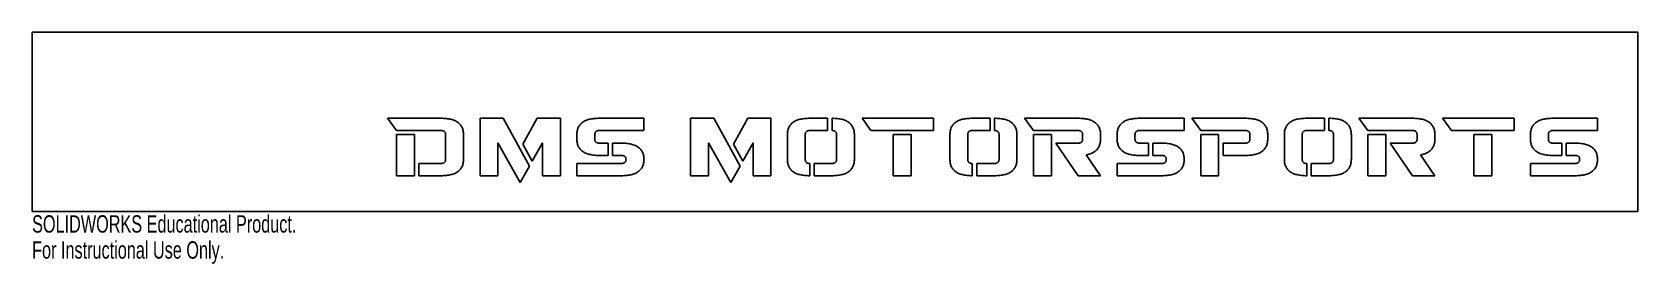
# Model space of a CAD drawing. Header units: millimetres. Extents: x -372 to 76, y -65 to 0.
import ezdxf

# ---------------------------------------------------------------- set-up
doc = ezdxf.new("R2010")
doc.units = ezdxf.units.MM
doc.styles.add('SLDTEXTSTYLE0', font='TXT', dxfattribs={"width": 0.7})

msp = doc.modelspace()

# ---------------------------------------------------------------- linework, layer by layer
at = {"color": 254, "linetype": 'Continuous', "lineweight": 25}
for p, q in [((-371.95, 0), (-371.95, -50)), ((75.73, 0), (-371.95, 0)), ((75.73, -50), (75.73, 0)), ((-270.37, -27.43), (-272.86, -24)), ((-272.86, -24), (-257.91, -24)), ((-247.06, -40), (-247.06, -24)), ((-247.06, -24), (-240.58, -24)), ((-240.58, -24), (-233.27, -37.3)), ((-235.11, -31.22), (-231.11, -24)), ((-231.11, -24), (-224.64, -24)), ((-224.64, -24), (-224.64, -40)), ((-213.85, -24), (-201.39, -24)), ((-201.39, -24), (-201.39, -27.43)), ((-188.38, -40), (-188.38, -24)), ((-188.38, -24), (-181.9, -24)), ((-181.9, -24), (-174.59, -37.3)), ((-176.43, -31.22), (-172.43, -24)), ((-172.43, -24), (-165.96, -24)), ((-165.96, -24), (-165.96, -40)), ((-155.17, -24), (-150.18, -24)), ((-150.18, -24), (-150.18, -27.43)), ((-148.94, -27.43), (-148.94, -24)), ((-140.58, -24), (-120.65, -24)), ((-138.09, -27.43), (-140.58, -24)), ((-120.65, -24), (-120.65, -27.43)), ((-109.85, -24), (-104.86, -24)), ((-104.86, -24), (-104.86, -27.43)), ((-103.62, -27.43), (-103.62, -24)), ((-92.77, -27.43), (-95.26, -24)), ((-95.26, -24), (-80.31, -24)), ((-63.23, -24), (-50.77, -24)), ((-50.77, -24), (-50.77, -27.43)), ((-46.15, -27.43), (-48.65, -24)), ((-48.65, -24), (-33.7, -24)), ((-16.61, -24), (-11.63, -24)), ((-11.63, -24), (-11.63, -27.43)), ((-10.39, -27.43), (-10.39, -24)), ((0.46, -27.43), (-2.03, -24)), ((-2.03, -24), (12.92, -24)), ((21.28, -24), (41.21, -24)), ((23.77, -27.43), (21.28, -24)), ((41.21, -24), (41.21, -27.43)), ((52.01, -24), (64.47, -24)), ((64.47, -24), (64.47, -27.43)), ((-257.91, -27.43), (-270.37, -27.43)), ((-270.37, -28.54), (-265.39, -28.54)), ((-270.37, -40), (-270.37, -28.54)), ((-265.39, -28.54), (-265.39, -40)), ((-256.67, -35.43), (-256.67, -28.57)), ((-251.68, -28.57), (-251.68, -35.43)), ((-235.85, -41.86), (-242.08, -30.83)), ((-242.08, -30.83), (-242.08, -40)), ((-232.51, -35.96), (-235.11, -31.22)), ((-229.62, -30.83), (-232.51, -35.96)), ((-229.62, -40), (-229.62, -30.83)), ((-220.08, -29.75), (-220.08, -28.6)), ((-215.09, -28.59), (-215.09, -29.75)), ((-201.39, -27.43), (-213.85, -27.43)), ((-213.85, -30.92), (-211.36, -30.92)), ((-211.36, -30.92), (-211.36, -34.34)), ((-210.11, -34.34), (-210.11, -30.92)), ((-210.11, -30.92), (-207.62, -30.92)), ((-177.17, -41.86), (-183.4, -30.83)), ((-183.4, -30.83), (-183.4, -40)), ((-173.83, -35.96), (-176.43, -31.22)), ((-170.94, -30.83), (-173.83, -35.96)), ((-170.94, -40), (-170.94, -30.83)), ((-161.4, -35.43), (-161.4, -28.57)), ((-156.41, -28.57), (-156.41, -35.43)), ((-150.18, -27.43), (-155.17, -27.43)), ((-147.69, -35.43), (-147.69, -28.57)), ((-142.71, -28.57), (-142.71, -35.43)), ((-120.65, -27.43), (-138.09, -27.43)), ((-131.86, -40), (-131.86, -28.54)), ((-131.86, -28.54), (-126.87, -28.54)), ((-126.87, -28.54), (-126.87, -40)), ((-116.08, -35.43), (-116.08, -28.57)), ((-111.09, -28.57), (-111.09, -35.43)), ((-104.86, -27.43), (-109.85, -27.43)), ((-102.37, -35.43), (-102.37, -28.57)), ((-97.39, -28.57), (-97.39, -35.43)), ((-80.31, -27.43), (-92.77, -27.43)), ((-92.77, -28.54), (-87.79, -28.54)), ((-92.77, -40), (-92.77, -28.54)), ((-87.79, -28.54), (-87.79, -40)), ((-80.31, -40), (-86.54, -30.92)), ((-86.54, -30.92), (-80.31, -30.92)), ((-79.07, -29.75), (-79.07, -28.59)), ((-74.08, -28.61), (-74.08, -29.76)), ((-69.46, -29.75), (-69.46, -28.6)), ((-64.48, -28.59), (-64.48, -29.75)), ((-50.77, -27.43), (-63.23, -27.43)), ((-63.23, -30.92), (-60.74, -30.92)), ((-60.74, -30.92), (-60.74, -34.34)), ((-59.49, -34.34), (-59.49, -30.92)), ((-59.49, -30.92), (-57, -30.92)), ((-33.7, -27.43), (-46.15, -27.43)), ((-46.15, -28.54), (-41.17, -28.54)), ((-46.15, -40), (-46.15, -28.54)), ((-41.17, -28.54), (-41.17, -40)), ((-39.92, -34.34), (-39.92, -30.92)), ((-39.92, -30.92), (-33.7, -30.92)), ((-32.45, -29.75), (-32.45, -28.59)), ((-27.47, -28.6), (-27.47, -29.75)), ((-22.84, -35.43), (-22.84, -28.57)), ((-17.86, -28.57), (-17.86, -35.43)), ((-11.63, -27.43), (-16.61, -27.43)), ((-9.14, -35.43), (-9.14, -28.57)), ((-4.16, -28.57), (-4.16, -35.43)), ((12.92, -27.43), (0.46, -27.43)), ((0.46, -28.54), (5.45, -28.54)), ((0.46, -40), (0.46, -28.54)), ((5.45, -28.54), (5.45, -40)), ((12.92, -40), (6.69, -30.92)), ((6.69, -30.92), (12.92, -30.92)), ((14.17, -29.75), (14.17, -28.59)), ((19.15, -28.61), (19.15, -29.76)), ((41.21, -27.43), (23.77, -27.43)), ((30, -40), (30, -28.54)), ((30, -28.54), (34.99, -28.54)), ((34.99, -28.54), (34.99, -40)), ((45.78, -29.75), (45.78, -28.6)), ((50.77, -28.59), (50.77, -29.75)), ((64.47, -27.43), (52.01, -27.43)), ((52.01, -30.92), (54.5, -30.92)), ((54.5, -30.92), (54.5, -34.34)), ((55.75, -34.34), (55.75, -30.92)), ((55.75, -30.92), (58.24, -30.92)), ((-211.36, -34.34), (-213.85, -34.34)), ((-207.62, -34.34), (-210.11, -34.34)), ((-78.09, -34.19), (-74.08, -40)), ((-60.74, -34.34), (-63.23, -34.34)), ((-57, -34.34), (-59.49, -34.34)), ((-33.7, -34.34), (-39.92, -34.34)), ((15.14, -34.19), (19.15, -40)), ((54.5, -34.34), (52.01, -34.34)), ((58.24, -34.34), (55.75, -34.34)), ((-265.39, -40), (-270.37, -40)), ((-264.14, -40), (-264.14, -36.57)), ((-264.14, -36.57), (-257.91, -36.57)), ((-257.91, -40), (-264.14, -40)), ((-242.08, -40), (-247.06, -40)), ((-233.27, -37.3), (-235.85, -41.86)), ((-224.64, -40), (-229.62, -40)), ((-220.08, -40), (-220.08, -36.57)), ((-220.08, -36.57), (-207.62, -36.57)), ((-207.62, -40), (-220.08, -40)), ((-183.4, -40), (-188.38, -40)), ((-174.59, -37.3), (-177.17, -41.86)), ((-165.96, -40), (-170.94, -40)), ((-155.17, -36.57), (-155.17, -40)), ((-153.92, -40), (-153.92, -36.57)), ((-153.92, -36.57), (-148.94, -36.57)), ((-148.94, -40), (-153.92, -40)), ((-126.87, -40), (-131.86, -40)), ((-109.85, -36.57), (-109.85, -40)), ((-108.6, -40), (-108.6, -36.57)), ((-108.6, -36.57), (-103.62, -36.57)), ((-103.62, -40), (-108.6, -40)), ((-87.79, -40), (-92.77, -40)), ((-74.08, -40), (-80.31, -40)), ((-69.46, -40), (-69.46, -36.57)), ((-69.46, -36.57), (-57, -36.57)), ((-57, -40), (-69.46, -40)), ((-41.17, -40), (-46.15, -40)), ((-16.61, -36.57), (-16.61, -40)), ((-15.37, -40), (-15.37, -36.57)), ((-15.37, -36.57), (-10.39, -36.57)), ((-10.39, -40), (-15.37, -40)), ((5.45, -40), (0.46, -40)), ((19.15, -40), (12.92, -40)), ((34.99, -40), (30, -40)), ((45.78, -40), (45.78, -36.57)), ((45.78, -36.57), (58.24, -36.57)), ((58.24, -40), (45.78, -40)), ((-371.95, -50), (75.73, -50))]:
    msp.add_line(p, q, dxfattribs=at)
for points, knots in [([(-257.91, -24), (-257.66, -24), (-257.17, -24.01), (-256.47, -24.06), (-255.81, -24.15), (-255.2, -24.28), (-254.64, -24.44), (-254.12, -24.63), (-253.66, -24.86), (-253.24, -25.13), (-252.87, -25.44), (-252.55, -25.78), (-252.28, -26.16), (-252.06, -26.57), (-251.89, -27.02), (-251.77, -27.51), (-251.69, -28.03), (-251.69, -28.39), (-251.68, -28.57)], [0, 0, 0, 0, 0.085601, 0.166042, 0.241589, 0.312111, 0.377951, 0.440385, 0.499252, 0.55503, 0.608981, 0.661931, 0.714215, 0.766927, 0.821096, 0.877686, 0.937006, 1, 1, 1, 1]), ([(-220.08, -28.6), (-220.07, -28.41), (-220.07, -28.05), (-219.99, -27.53), (-219.87, -27.04), (-219.7, -26.59), (-219.48, -26.17), (-219.21, -25.79), (-218.89, -25.45), (-218.52, -25.14), (-218.1, -24.87), (-217.64, -24.63), (-217.12, -24.44), (-216.56, -24.28), (-215.95, -24.15), (-215.29, -24.06), (-214.59, -24.01), (-214.1, -24), (-213.85, -24)], [0, 0, 0, 0, 0.06323, 0.12279, 0.17962, 0.233662, 0.286926, 0.339089, 0.391915, 0.445986, 0.501634, 0.560537, 0.622825, 0.688617, 0.758974, 0.834346, 0.914599, 1, 1, 1, 1]), ([(-161.4, -28.57), (-161.39, -28.39), (-161.38, -28.03), (-161.31, -27.51), (-161.19, -27.02), (-161.02, -26.57), (-160.8, -26.16), (-160.53, -25.78), (-160.21, -25.44), (-159.84, -25.13), (-159.42, -24.86), (-158.96, -24.63), (-158.44, -24.44), (-157.88, -24.28), (-157.27, -24.15), (-156.61, -24.06), (-155.9, -24.01), (-155.42, -24), (-155.17, -24)], [0, 0, 0, 0, 0.062994, 0.122314, 0.178904, 0.233073, 0.285785, 0.338069, 0.391019, 0.44497, 0.500748, 0.559615, 0.622049, 0.687889, 0.758411, 0.833958, 0.914399, 1, 1, 1, 1]), ([(-148.94, -24), (-148.69, -24), (-148.2, -24.01), (-147.49, -24.06), (-146.83, -24.15), (-146.22, -24.28), (-145.66, -24.44), (-145.15, -24.63), (-144.68, -24.86), (-144.27, -25.13), (-143.9, -25.44), (-143.58, -25.78), (-143.31, -26.16), (-143.09, -26.57), (-142.92, -27.02), (-142.8, -27.51), (-142.72, -28.03), (-142.71, -28.39), (-142.71, -28.57)], [0, 0, 0, 0, 0.085601, 0.166042, 0.241589, 0.312111, 0.377951, 0.440385, 0.499252, 0.55503, 0.608981, 0.661931, 0.714215, 0.766927, 0.821096, 0.877686, 0.937006, 1, 1, 1, 1]), ([(-116.08, -28.57), (-116.07, -28.39), (-116.06, -28.03), (-115.99, -27.51), (-115.87, -27.02), (-115.7, -26.57), (-115.48, -26.16), (-115.21, -25.78), (-114.89, -25.44), (-114.52, -25.13), (-114.1, -24.86), (-113.64, -24.63), (-113.12, -24.44), (-112.56, -24.28), (-111.95, -24.15), (-111.29, -24.06), (-110.59, -24.01), (-110.1, -24), (-109.85, -24)], [0, 0, 0, 0, 0.062994, 0.122314, 0.178904, 0.233073, 0.285785, 0.338069, 0.391019, 0.44497, 0.500748, 0.559615, 0.622049, 0.687889, 0.758411, 0.833958, 0.914399, 1, 1, 1, 1]), ([(-103.62, -24), (-103.37, -24), (-102.88, -24.01), (-102.17, -24.06), (-101.52, -24.15), (-100.91, -24.28), (-100.34, -24.44), (-99.83, -24.63), (-99.36, -24.86), (-98.95, -25.13), (-98.58, -25.44), (-98.26, -25.78), (-97.99, -26.16), (-97.77, -26.57), (-97.6, -27.02), (-97.48, -27.51), (-97.4, -28.03), (-97.39, -28.39), (-97.39, -28.57)], [0, 0, 0, 0, 0.085601, 0.166042, 0.241589, 0.312111, 0.377951, 0.440385, 0.499252, 0.55503, 0.608981, 0.661931, 0.714215, 0.766927, 0.821096, 0.877686, 0.937006, 1, 1, 1, 1]), ([(-80.31, -24), (-80.06, -24), (-79.57, -24.01), (-78.87, -24.06), (-78.21, -24.15), (-77.6, -24.28), (-77.04, -24.44), (-76.52, -24.64), (-76.05, -24.87), (-75.64, -25.14), (-75.27, -25.45), (-74.95, -25.79), (-74.68, -26.18), (-74.46, -26.59), (-74.29, -27.05), (-74.17, -27.54), (-74.09, -28.06), (-74.09, -28.43), (-74.08, -28.61)], [0, 0, 0, 0, 0.0852965, 0.1654519, 0.2407312, 0.3110022, 0.3767138, 0.4390637, 0.4977218, 0.5535102, 0.6075153, 0.6602767, 0.7126878, 0.7658867, 0.8202211, 0.8769813, 0.9368473, 1, 1, 1, 1]), ([(-69.46, -28.6), (-69.46, -28.41), (-69.45, -28.05), (-69.37, -27.53), (-69.25, -27.04), (-69.08, -26.59), (-68.86, -26.17), (-68.59, -25.79), (-68.27, -25.45), (-67.91, -25.14), (-67.49, -24.87), (-67.02, -24.63), (-66.51, -24.44), (-65.95, -24.28), (-65.34, -24.15), (-64.68, -24.06), (-63.97, -24.01), (-63.48, -24), (-63.23, -24)], [0, 0, 0, 0, 0.06323, 0.12279, 0.17962, 0.233662, 0.286926, 0.339089, 0.391915, 0.445986, 0.501634, 0.560537, 0.622825, 0.688617, 0.758974, 0.834346, 0.914599, 1, 1, 1, 1]), ([(-33.7, -24), (-33.44, -24), (-32.96, -24.01), (-32.25, -24.06), (-31.59, -24.15), (-30.98, -24.28), (-30.42, -24.44), (-29.9, -24.63), (-29.44, -24.87), (-29.02, -25.14), (-28.66, -25.45), (-28.33, -25.79), (-28.06, -26.17), (-27.85, -26.59), (-27.67, -27.04), (-27.55, -27.53), (-27.48, -28.05), (-27.47, -28.41), (-27.47, -28.6)], [0, 0, 0, 0, 0.085401, 0.165654, 0.241026, 0.311383, 0.377175, 0.439463, 0.498366, 0.554014, 0.608085, 0.660911, 0.713074, 0.766338, 0.82038, 0.87721, 0.93677, 1, 1, 1, 1]), ([(-22.84, -28.57), (-22.84, -28.39), (-22.83, -28.03), (-22.76, -27.51), (-22.64, -27.02), (-22.47, -26.57), (-22.24, -26.16), (-21.98, -25.78), (-21.66, -25.44), (-21.29, -25.13), (-20.87, -24.86), (-20.41, -24.63), (-19.89, -24.44), (-19.33, -24.28), (-18.72, -24.15), (-18.06, -24.06), (-17.35, -24.01), (-16.87, -24), (-16.61, -24)], [0, 0, 0, 0, 0.062994, 0.122314, 0.178904, 0.233073, 0.285785, 0.338069, 0.391019, 0.44497, 0.500748, 0.559615, 0.622049, 0.687889, 0.758411, 0.833958, 0.914399, 1, 1, 1, 1]), ([(-10.39, -24), (-10.14, -24), (-9.65, -24.01), (-8.94, -24.06), (-8.28, -24.15), (-7.67, -24.28), (-7.11, -24.44), (-6.6, -24.63), (-6.13, -24.86), (-5.71, -25.13), (-5.35, -25.44), (-5.03, -25.78), (-4.76, -26.16), (-4.54, -26.57), (-4.37, -27.02), (-4.25, -27.51), (-4.17, -28.03), (-4.16, -28.39), (-4.16, -28.57)], [0, 0, 0, 0, 0.085601, 0.166042, 0.241589, 0.312111, 0.377951, 0.440385, 0.499252, 0.55503, 0.608981, 0.661931, 0.714215, 0.766927, 0.821096, 0.877686, 0.937006, 1, 1, 1, 1]), ([(12.92, -24), (13.17, -24), (13.66, -24.01), (14.37, -24.06), (15.02, -24.15), (15.64, -24.28), (16.2, -24.44), (16.71, -24.64), (17.18, -24.87), (17.59, -25.14), (17.96, -25.45), (18.28, -25.79), (18.55, -26.18), (18.77, -26.59), (18.94, -27.05), (19.06, -27.54), (19.14, -28.06), (19.15, -28.43), (19.15, -28.61)], [0, 0, 0, 0, 0.085297, 0.165452, 0.240731, 0.311002, 0.376714, 0.439064, 0.497722, 0.55351, 0.607515, 0.660277, 0.712688, 0.765887, 0.820221, 0.876981, 0.936847, 1, 1, 1, 1]), ([(45.78, -28.6), (45.79, -28.41), (45.79, -28.05), (45.87, -27.53), (45.99, -27.04), (46.16, -26.59), (46.38, -26.17), (46.65, -25.79), (46.97, -25.45), (47.34, -25.14), (47.76, -24.87), (48.22, -24.63), (48.74, -24.44), (49.3, -24.28), (49.91, -24.15), (50.57, -24.06), (51.27, -24.01), (51.76, -24), (52.01, -24)], [0, 0, 0, 0, 0.06323, 0.12279, 0.17962, 0.233662, 0.286926, 0.339089, 0.391915, 0.445986, 0.501634, 0.560537, 0.622825, 0.688617, 0.758974, 0.834346, 0.914599, 1, 1, 1, 1]), ([(-256.67, -28.57), (-256.67, -28.48), (-256.68, -28.31), (-256.73, -28.07), (-256.83, -27.87), (-256.97, -27.7), (-257.16, -27.58), (-257.37, -27.49), (-257.63, -27.43), (-257.82, -27.43), (-257.91, -27.43)], [0, 0, 0, 0, 0.138229, 0.262215, 0.375352, 0.484366, 0.594711, 0.715903, 0.849701, 1, 1, 1, 1]), ([(-213.85, -34.34), (-214.1, -34.34), (-214.59, -34.34), (-215.29, -34.28), (-215.95, -34.19), (-216.56, -34.07), (-217.12, -33.9), (-217.64, -33.71), (-218.1, -33.47), (-218.52, -33.21), (-218.89, -32.9), (-219.21, -32.56), (-219.48, -32.17), (-219.7, -31.76), (-219.87, -31.31), (-219.99, -30.82), (-220.07, -30.29), (-220.07, -29.93), (-220.08, -29.75)], [0, 0, 0, 0, 0.085401, 0.165654, 0.241026, 0.311383, 0.377175, 0.439463, 0.498366, 0.554014, 0.608085, 0.660911, 0.713074, 0.766338, 0.82038, 0.87721, 0.93677, 1, 1, 1, 1]), ([(-213.85, -27.43), (-213.94, -27.43), (-214.13, -27.43), (-214.38, -27.49), (-214.6, -27.58), (-214.79, -27.71), (-214.93, -27.88), (-215.03, -28.08), (-215.08, -28.33), (-215.09, -28.5), (-215.09, -28.59)], [0, 0, 0, 0, 0.14889, 0.281806, 0.401862, 0.512166, 0.621491, 0.735117, 0.859619, 1, 1, 1, 1]), ([(-215.09, -29.75), (-215.09, -29.84), (-215.08, -30.02), (-215.03, -30.26), (-214.93, -30.46), (-214.79, -30.64), (-214.6, -30.76), (-214.38, -30.85), (-214.13, -30.91), (-213.94, -30.92), (-213.85, -30.92)], [0, 0, 0, 0, 0.140381, 0.264883, 0.378509, 0.487834, 0.598138, 0.718194, 0.85111, 1, 1, 1, 1]), ([(-207.62, -30.92), (-207.37, -30.92), (-206.88, -30.93), (-206.17, -30.98), (-205.52, -31.07), (-204.91, -31.19), (-204.34, -31.35), (-203.83, -31.55), (-203.36, -31.77), (-202.95, -32.04), (-202.58, -32.35), (-202.26, -32.68), (-201.99, -33.06), (-201.77, -33.47), (-201.6, -33.92), (-201.48, -34.4), (-201.4, -34.92), (-201.39, -35.28), (-201.39, -35.46)], [0, 0, 0, 0, 0.08582, 0.166467, 0.242156, 0.312859, 0.378867, 0.441461, 0.500307, 0.556228, 0.610071, 0.662876, 0.714981, 0.767827, 0.821776, 0.878138, 0.937229, 1, 1, 1, 1]), ([(-155.17, -27.43), (-155.26, -27.43), (-155.45, -27.43), (-155.7, -27.49), (-155.92, -27.58), (-156.11, -27.7), (-156.24, -27.87), (-156.35, -28.07), (-156.4, -28.31), (-156.41, -28.48), (-156.41, -28.57)], [0, 0, 0, 0, 0.1502989, 0.284097, 0.4052888, 0.5156342, 0.6246475, 0.7377853, 0.8617706, 1, 1, 1, 1]), ([(-147.69, -28.57), (-147.7, -28.48), (-147.7, -28.31), (-147.76, -28.07), (-147.86, -27.87), (-148, -27.7), (-148.18, -27.58), (-148.4, -27.49), (-148.66, -27.43), (-148.84, -27.43), (-148.94, -27.43)], [0, 0, 0, 0, 0.1382294, 0.2622147, 0.3753525, 0.4843658, 0.5947112, 0.715903, 0.8497011, 1, 1, 1, 1]), ([(-109.85, -27.43), (-109.94, -27.43), (-110.13, -27.43), (-110.39, -27.49), (-110.6, -27.58), (-110.79, -27.7), (-110.93, -27.87), (-111.03, -28.07), (-111.08, -28.31), (-111.09, -28.48), (-111.09, -28.57)], [0, 0, 0, 0, 0.150299, 0.284097, 0.405289, 0.515634, 0.624648, 0.737785, 0.861771, 1, 1, 1, 1]), ([(-102.37, -28.57), (-102.38, -28.48), (-102.38, -28.31), (-102.44, -28.07), (-102.54, -27.87), (-102.68, -27.7), (-102.86, -27.58), (-103.08, -27.49), (-103.34, -27.43), (-103.52, -27.43), (-103.62, -27.43)], [0, 0, 0, 0, 0.138229, 0.262215, 0.375352, 0.484366, 0.594711, 0.715903, 0.849701, 1, 1, 1, 1]), ([(-79.07, -28.59), (-79.07, -28.5), (-79.08, -28.33), (-79.13, -28.08), (-79.23, -27.88), (-79.37, -27.71), (-79.55, -27.58), (-79.77, -27.49), (-80.03, -27.43), (-80.22, -27.43), (-80.31, -27.43)], [0, 0, 0, 0, 0.140381, 0.264883, 0.378509, 0.487834, 0.598138, 0.718194, 0.85111, 1, 1, 1, 1]), ([(-80.31, -30.92), (-80.22, -30.92), (-80.03, -30.91), (-79.77, -30.85), (-79.55, -30.76), (-79.37, -30.64), (-79.23, -30.46), (-79.13, -30.26), (-79.08, -30.02), (-79.07, -29.84), (-79.07, -29.75)], [0, 0, 0, 0, 0.14889, 0.281806, 0.401862, 0.512166, 0.621491, 0.735117, 0.859619, 1, 1, 1, 1]), ([(-74.08, -29.76), (-74.09, -29.91), (-74.09, -30.21), (-74.14, -30.64), (-74.22, -31.04), (-74.32, -31.43), (-74.47, -31.79), (-74.64, -32.12), (-74.84, -32.44), (-75.08, -32.73), (-75.35, -32.99), (-75.65, -33.24), (-75.98, -33.46), (-76.34, -33.65), (-76.73, -33.82), (-77.16, -33.97), (-77.61, -34.1), (-77.93, -34.16), (-78.09, -34.19)], [0, 0, 0, 0, 0.0685923, 0.1334413, 0.1959419, 0.2560175, 0.3143405, 0.3713063, 0.4274905, 0.4842124, 0.5410011, 0.5991624, 0.6588907, 0.7209059, 0.7857246, 0.8535111, 0.9247586, 1, 1, 1, 1]), ([(-63.23, -34.34), (-63.48, -34.34), (-63.97, -34.34), (-64.68, -34.28), (-65.34, -34.19), (-65.95, -34.07), (-66.51, -33.9), (-67.02, -33.71), (-67.49, -33.47), (-67.91, -33.21), (-68.27, -32.9), (-68.59, -32.56), (-68.86, -32.17), (-69.08, -31.76), (-69.25, -31.31), (-69.37, -30.82), (-69.45, -30.29), (-69.46, -29.93), (-69.46, -29.75)], [0, 0, 0, 0, 0.085401, 0.165654, 0.241026, 0.311383, 0.377175, 0.439463, 0.498366, 0.554014, 0.608085, 0.660911, 0.713074, 0.766338, 0.82038, 0.87721, 0.93677, 1, 1, 1, 1]), ([(-63.23, -27.43), (-63.33, -27.43), (-63.51, -27.43), (-63.77, -27.49), (-63.99, -27.58), (-64.17, -27.71), (-64.31, -27.88), (-64.41, -28.08), (-64.47, -28.33), (-64.47, -28.5), (-64.48, -28.59)], [0, 0, 0, 0, 0.14889, 0.281806, 0.401862, 0.512166, 0.621491, 0.735117, 0.859619, 1, 1, 1, 1]), ([(-64.48, -29.75), (-64.47, -29.84), (-64.47, -30.02), (-64.41, -30.26), (-64.31, -30.46), (-64.17, -30.64), (-63.99, -30.76), (-63.77, -30.85), (-63.51, -30.91), (-63.33, -30.92), (-63.23, -30.92)], [0, 0, 0, 0, 0.140381, 0.264883, 0.378509, 0.487834, 0.598138, 0.718194, 0.85111, 1, 1, 1, 1]), ([(-57, -30.92), (-56.75, -30.92), (-56.27, -30.93), (-55.56, -30.98), (-54.9, -31.07), (-54.29, -31.19), (-53.73, -31.35), (-53.21, -31.55), (-52.75, -31.77), (-52.33, -32.04), (-51.96, -32.35), (-51.64, -32.68), (-51.37, -33.06), (-51.15, -33.47), (-50.98, -33.92), (-50.86, -34.4), (-50.79, -34.92), (-50.78, -35.28), (-50.77, -35.46)], [0, 0, 0, 0, 0.08582, 0.166467, 0.242156, 0.312859, 0.378867, 0.441461, 0.500307, 0.556228, 0.610071, 0.662876, 0.714981, 0.767827, 0.821776, 0.878138, 0.937229, 1, 1, 1, 1]), ([(-32.45, -28.59), (-32.45, -28.5), (-32.46, -28.33), (-32.52, -28.08), (-32.62, -27.88), (-32.75, -27.71), (-32.94, -27.58), (-33.16, -27.49), (-33.41, -27.43), (-33.6, -27.43), (-33.7, -27.43)], [0, 0, 0, 0, 0.140381, 0.264883, 0.378509, 0.487834, 0.598138, 0.718194, 0.85111, 1, 1, 1, 1]), ([(-27.47, -29.75), (-27.47, -29.93), (-27.48, -30.29), (-27.55, -30.82), (-27.67, -31.31), (-27.85, -31.76), (-28.06, -32.17), (-28.33, -32.56), (-28.66, -32.9), (-29.02, -33.21), (-29.44, -33.47), (-29.9, -33.71), (-30.42, -33.9), (-30.98, -34.07), (-31.59, -34.19), (-32.25, -34.28), (-32.96, -34.34), (-33.44, -34.34), (-33.7, -34.34)], [0, 0, 0, 0, 0.06323, 0.12279, 0.17962, 0.233662, 0.286926, 0.339089, 0.391915, 0.445986, 0.501634, 0.560537, 0.622825, 0.688617, 0.758974, 0.834346, 0.914599, 1, 1, 1, 1]), ([(-33.7, -30.92), (-33.6, -30.92), (-33.41, -30.91), (-33.16, -30.85), (-32.94, -30.76), (-32.75, -30.64), (-32.62, -30.46), (-32.52, -30.26), (-32.46, -30.02), (-32.45, -29.84), (-32.45, -29.75)], [0, 0, 0, 0, 0.14889, 0.281806, 0.401862, 0.512166, 0.621491, 0.735117, 0.859619, 1, 1, 1, 1]), ([(-16.61, -27.43), (-16.71, -27.43), (-16.89, -27.43), (-17.15, -27.49), (-17.37, -27.58), (-17.56, -27.7), (-17.69, -27.87), (-17.79, -28.07), (-17.85, -28.31), (-17.86, -28.48), (-17.86, -28.57)], [0, 0, 0, 0, 0.150299, 0.284097, 0.405289, 0.515634, 0.624648, 0.737785, 0.861771, 1, 1, 1, 1]), ([(-9.14, -28.57), (-9.15, -28.48), (-9.15, -28.31), (-9.21, -28.07), (-9.31, -27.87), (-9.45, -27.7), (-9.63, -27.58), (-9.85, -27.49), (-10.11, -27.43), (-10.29, -27.43), (-10.39, -27.43)], [0, 0, 0, 0, 0.138229, 0.262215, 0.375352, 0.484366, 0.594711, 0.715903, 0.849701, 1, 1, 1, 1]), ([(14.17, -28.59), (14.16, -28.5), (14.16, -28.33), (14.1, -28.08), (14, -27.88), (13.86, -27.71), (13.68, -27.58), (13.46, -27.49), (13.2, -27.43), (13.02, -27.43), (12.92, -27.43)], [0, 0, 0, 0, 0.140381, 0.264883, 0.378509, 0.487834, 0.598138, 0.718194, 0.85111, 1, 1, 1, 1]), ([(12.92, -30.92), (13.02, -30.92), (13.2, -30.91), (13.46, -30.85), (13.68, -30.76), (13.86, -30.64), (14, -30.46), (14.1, -30.26), (14.16, -30.02), (14.16, -29.84), (14.17, -29.75)], [0, 0, 0, 0, 0.14889, 0.281806, 0.401862, 0.512166, 0.621491, 0.735117, 0.859619, 1, 1, 1, 1]), ([(19.15, -29.76), (19.15, -29.91), (19.14, -30.21), (19.09, -30.64), (19.01, -31.04), (18.91, -31.43), (18.76, -31.79), (18.59, -32.12), (18.39, -32.44), (18.15, -32.73), (17.88, -32.99), (17.58, -33.24), (17.25, -33.46), (16.89, -33.65), (16.5, -33.82), (16.07, -33.97), (15.62, -34.1), (15.3, -34.16), (15.14, -34.19)], [0, 0, 0, 0, 0.068592, 0.133441, 0.195942, 0.256017, 0.314341, 0.371306, 0.427491, 0.484212, 0.541001, 0.599162, 0.658891, 0.720906, 0.785725, 0.853511, 0.924759, 1, 1, 1, 1]), ([(52.01, -34.34), (51.76, -34.34), (51.27, -34.34), (50.57, -34.28), (49.91, -34.19), (49.3, -34.07), (48.74, -33.9), (48.22, -33.71), (47.76, -33.47), (47.34, -33.21), (46.97, -32.9), (46.65, -32.56), (46.38, -32.17), (46.16, -31.76), (45.99, -31.31), (45.87, -30.82), (45.79, -30.29), (45.79, -29.93), (45.78, -29.75)], [0, 0, 0, 0, 0.085401, 0.165654, 0.241026, 0.311383, 0.377175, 0.439463, 0.498366, 0.554014, 0.608085, 0.660911, 0.713074, 0.766338, 0.82038, 0.87721, 0.93677, 1, 1, 1, 1]), ([(52.01, -27.43), (51.92, -27.43), (51.73, -27.43), (51.47, -27.49), (51.25, -27.58), (51.07, -27.71), (50.93, -27.88), (50.83, -28.08), (50.78, -28.33), (50.77, -28.5), (50.77, -28.59)], [0, 0, 0, 0, 0.14889, 0.281806, 0.401862, 0.512166, 0.621491, 0.735117, 0.859619, 1, 1, 1, 1]), ([(50.77, -29.75), (50.77, -29.84), (50.78, -30.02), (50.83, -30.26), (50.93, -30.46), (51.07, -30.64), (51.25, -30.76), (51.47, -30.85), (51.73, -30.91), (51.92, -30.92), (52.01, -30.92)], [0, 0, 0, 0, 0.140381, 0.264883, 0.378509, 0.487834, 0.598138, 0.718194, 0.85111, 1, 1, 1, 1]), ([(58.24, -30.92), (58.49, -30.92), (58.98, -30.93), (59.68, -30.98), (60.34, -31.07), (60.95, -31.19), (61.52, -31.35), (62.03, -31.55), (62.5, -31.77), (62.91, -32.04), (63.28, -32.35), (63.6, -32.68), (63.87, -33.06), (64.09, -33.47), (64.26, -33.92), (64.38, -34.4), (64.46, -34.92), (64.46, -35.28), (64.47, -35.46)], [0, 0, 0, 0, 0.08582, 0.166467, 0.242156, 0.312859, 0.378867, 0.441461, 0.500307, 0.556228, 0.610071, 0.662876, 0.714981, 0.767827, 0.821776, 0.878138, 0.937229, 1, 1, 1, 1]), ([(-251.68, -35.43), (-251.69, -35.61), (-251.69, -35.97), (-251.77, -36.49), (-251.89, -36.98), (-252.06, -37.43), (-252.28, -37.84), (-252.55, -38.22), (-252.87, -38.56), (-253.24, -38.87), (-253.66, -39.14), (-254.12, -39.37), (-254.64, -39.56), (-255.2, -39.72), (-255.81, -39.85), (-256.47, -39.94), (-257.17, -39.99), (-257.66, -40), (-257.91, -40)], [0, 0, 0, 0, 0.062994, 0.122314, 0.178904, 0.233073, 0.285785, 0.338069, 0.391019, 0.44497, 0.500748, 0.559615, 0.622049, 0.687889, 0.758411, 0.833958, 0.914399, 1, 1, 1, 1]), ([(-257.91, -36.57), (-257.82, -36.57), (-257.63, -36.57), (-257.37, -36.51), (-257.15, -36.42), (-256.97, -36.3), (-256.83, -36.13), (-256.73, -35.93), (-256.68, -35.69), (-256.67, -35.52), (-256.67, -35.43)], [0, 0, 0, 0, 0.150114, 0.283748, 0.40479, 0.516001, 0.623548, 0.738108, 0.861941, 1, 1, 1, 1]), ([(-206.37, -35.46), (-206.38, -35.37), (-206.38, -35.21), (-206.44, -34.98), (-206.54, -34.78), (-206.68, -34.61), (-206.86, -34.49), (-207.08, -34.41), (-207.34, -34.35), (-207.52, -34.35), (-207.62, -34.34)], [0, 0, 0, 0, 0.136259, 0.258209, 0.371038, 0.479922, 0.591502, 0.712723, 0.848019, 1, 1, 1, 1]), ([(-201.39, -35.46), (-201.39, -35.64), (-201.4, -36), (-201.48, -36.52), (-201.6, -37), (-201.77, -37.45), (-201.99, -37.86), (-202.26, -38.23), (-202.58, -38.57), (-202.95, -38.88), (-203.36, -39.14), (-203.83, -39.37), (-204.34, -39.57), (-204.91, -39.73), (-205.52, -39.85), (-206.17, -39.94), (-206.88, -39.99), (-207.37, -40), (-207.62, -40)], [0, 0, 0, 0, 0.062771, 0.121862, 0.178224, 0.232173, 0.285019, 0.337124, 0.389929, 0.443772, 0.499693, 0.558539, 0.621133, 0.687141, 0.757844, 0.833533, 0.91418, 1, 1, 1, 1]), ([(-207.62, -36.57), (-207.52, -36.57), (-207.34, -36.57), (-207.08, -36.51), (-206.86, -36.43), (-206.68, -36.3), (-206.54, -36.14), (-206.44, -35.94), (-206.38, -35.71), (-206.38, -35.55), (-206.37, -35.46)], [0, 0, 0, 0, 0.152031, 0.28737, 0.40863, 0.521261, 0.628842, 0.741708, 0.863697, 1, 1, 1, 1]), ([(-155.17, -40), (-155.42, -40), (-155.9, -39.99), (-156.61, -39.94), (-157.27, -39.85), (-157.88, -39.72), (-158.44, -39.56), (-158.96, -39.37), (-159.42, -39.14), (-159.84, -38.87), (-160.21, -38.56), (-160.53, -38.22), (-160.8, -37.84), (-161.02, -37.43), (-161.19, -36.98), (-161.31, -36.49), (-161.38, -35.97), (-161.39, -35.61), (-161.4, -35.43)], [0, 0, 0, 0, 0.085601, 0.166042, 0.241589, 0.312111, 0.377951, 0.440385, 0.499252, 0.55503, 0.608981, 0.661931, 0.714215, 0.766927, 0.821096, 0.877686, 0.937006, 1, 1, 1, 1]), ([(-156.41, -35.43), (-156.41, -35.52), (-156.4, -35.69), (-156.34, -35.93), (-156.25, -36.13), (-156.11, -36.3), (-155.92, -36.42), (-155.7, -36.51), (-155.45, -36.57), (-155.26, -36.57), (-155.17, -36.57)], [0, 0, 0, 0, 0.138059, 0.261892, 0.376452, 0.483999, 0.59521, 0.716252, 0.849886, 1, 1, 1, 1]), ([(-148.94, -36.57), (-148.84, -36.57), (-148.66, -36.57), (-148.4, -36.51), (-148.18, -36.42), (-148, -36.3), (-147.86, -36.13), (-147.76, -35.93), (-147.7, -35.69), (-147.7, -35.52), (-147.69, -35.43)], [0, 0, 0, 0, 0.150114, 0.283748, 0.40479, 0.516001, 0.623548, 0.738108, 0.861941, 1, 1, 1, 1]), ([(-142.71, -35.43), (-142.71, -35.61), (-142.72, -35.97), (-142.8, -36.49), (-142.92, -36.98), (-143.09, -37.43), (-143.31, -37.84), (-143.58, -38.22), (-143.9, -38.56), (-144.27, -38.87), (-144.68, -39.14), (-145.15, -39.37), (-145.66, -39.56), (-146.22, -39.72), (-146.83, -39.85), (-147.49, -39.94), (-148.2, -39.99), (-148.69, -40), (-148.94, -40)], [0, 0, 0, 0, 0.062994, 0.122314, 0.178904, 0.233073, 0.285785, 0.338069, 0.391019, 0.44497, 0.500748, 0.559615, 0.622049, 0.687889, 0.758411, 0.833958, 0.914399, 1, 1, 1, 1]), ([(-109.85, -40), (-110.1, -40), (-110.59, -39.99), (-111.29, -39.94), (-111.95, -39.85), (-112.56, -39.72), (-113.12, -39.56), (-113.64, -39.37), (-114.1, -39.14), (-114.52, -38.87), (-114.89, -38.56), (-115.21, -38.22), (-115.48, -37.84), (-115.7, -37.43), (-115.87, -36.98), (-115.99, -36.49), (-116.06, -35.97), (-116.07, -35.61), (-116.08, -35.43)], [0, 0, 0, 0, 0.085601, 0.166042, 0.241589, 0.312111, 0.377951, 0.440385, 0.499252, 0.55503, 0.608981, 0.661931, 0.714215, 0.766927, 0.821096, 0.877686, 0.937006, 1, 1, 1, 1]), ([(-111.09, -35.43), (-111.09, -35.52), (-111.08, -35.69), (-111.03, -35.93), (-110.93, -36.13), (-110.79, -36.3), (-110.61, -36.42), (-110.39, -36.51), (-110.13, -36.57), (-109.94, -36.57), (-109.85, -36.57)], [0, 0, 0, 0, 0.138059, 0.261892, 0.376452, 0.483999, 0.59521, 0.716252, 0.849886, 1, 1, 1, 1]), ([(-103.62, -36.57), (-103.52, -36.57), (-103.34, -36.57), (-103.08, -36.51), (-102.86, -36.42), (-102.68, -36.3), (-102.54, -36.13), (-102.44, -35.93), (-102.38, -35.69), (-102.38, -35.52), (-102.37, -35.43)], [0, 0, 0, 0, 0.150114, 0.283748, 0.40479, 0.516001, 0.623548, 0.738108, 0.861941, 1, 1, 1, 1]), ([(-97.39, -35.43), (-97.39, -35.61), (-97.4, -35.97), (-97.48, -36.49), (-97.6, -36.98), (-97.77, -37.43), (-97.99, -37.84), (-98.26, -38.22), (-98.58, -38.56), (-98.95, -38.87), (-99.36, -39.14), (-99.83, -39.37), (-100.34, -39.56), (-100.91, -39.72), (-101.52, -39.85), (-102.17, -39.94), (-102.88, -39.99), (-103.37, -40), (-103.62, -40)], [0, 0, 0, 0, 0.062994, 0.122314, 0.178904, 0.233073, 0.285785, 0.338069, 0.391019, 0.44497, 0.500748, 0.559615, 0.622049, 0.687889, 0.758411, 0.833958, 0.914399, 1, 1, 1, 1]), ([(-55.76, -35.46), (-55.76, -35.37), (-55.77, -35.21), (-55.83, -34.98), (-55.92, -34.78), (-56.06, -34.61), (-56.25, -34.49), (-56.47, -34.41), (-56.72, -34.35), (-56.91, -34.35), (-57, -34.34)], [0, 0, 0, 0, 0.136259, 0.258209, 0.371038, 0.479922, 0.591502, 0.712723, 0.848019, 1, 1, 1, 1]), ([(-50.77, -35.46), (-50.78, -35.64), (-50.79, -36), (-50.86, -36.52), (-50.98, -37), (-51.15, -37.45), (-51.37, -37.86), (-51.64, -38.23), (-51.96, -38.57), (-52.33, -38.88), (-52.75, -39.14), (-53.21, -39.37), (-53.73, -39.57), (-54.29, -39.73), (-54.9, -39.85), (-55.56, -39.94), (-56.27, -39.99), (-56.75, -40), (-57, -40)], [0, 0, 0, 0, 0.062771, 0.121862, 0.178224, 0.232173, 0.285019, 0.337124, 0.389929, 0.443772, 0.499693, 0.558539, 0.621133, 0.687141, 0.757844, 0.833533, 0.91418, 1, 1, 1, 1]), ([(-57, -36.57), (-56.91, -36.57), (-56.72, -36.57), (-56.47, -36.51), (-56.24, -36.43), (-56.07, -36.3), (-55.92, -36.14), (-55.83, -35.94), (-55.77, -35.71), (-55.76, -35.55), (-55.76, -35.46)], [0, 0, 0, 0, 0.1520305, 0.2873702, 0.40863, 0.5212607, 0.6288421, 0.7417076, 0.8636972, 1, 1, 1, 1]), ([(-16.61, -40), (-16.87, -40), (-17.35, -39.99), (-18.06, -39.94), (-18.72, -39.85), (-19.33, -39.72), (-19.89, -39.56), (-20.41, -39.37), (-20.87, -39.14), (-21.29, -38.87), (-21.66, -38.56), (-21.98, -38.22), (-22.24, -37.84), (-22.47, -37.43), (-22.64, -36.98), (-22.76, -36.49), (-22.83, -35.97), (-22.84, -35.61), (-22.84, -35.43)], [0, 0, 0, 0, 0.085601, 0.166042, 0.241589, 0.312111, 0.377951, 0.440385, 0.499252, 0.55503, 0.608981, 0.661931, 0.714215, 0.766927, 0.821096, 0.877686, 0.937006, 1, 1, 1, 1]), ([(-17.86, -35.43), (-17.86, -35.52), (-17.85, -35.69), (-17.79, -35.93), (-17.7, -36.13), (-17.55, -36.3), (-17.37, -36.42), (-17.15, -36.51), (-16.89, -36.57), (-16.71, -36.57), (-16.61, -36.57)], [0, 0, 0, 0, 0.138059, 0.261892, 0.376452, 0.483999, 0.59521, 0.716252, 0.849886, 1, 1, 1, 1]), ([(-10.39, -36.57), (-10.29, -36.57), (-10.11, -36.57), (-9.85, -36.51), (-9.63, -36.42), (-9.45, -36.3), (-9.31, -36.13), (-9.21, -35.93), (-9.15, -35.69), (-9.15, -35.52), (-9.14, -35.43)], [0, 0, 0, 0, 0.150114, 0.283748, 0.40479, 0.516001, 0.623548, 0.738108, 0.861941, 1, 1, 1, 1]), ([(-4.16, -35.43), (-4.16, -35.61), (-4.17, -35.97), (-4.25, -36.49), (-4.37, -36.98), (-4.54, -37.43), (-4.76, -37.84), (-5.03, -38.22), (-5.35, -38.56), (-5.71, -38.87), (-6.13, -39.14), (-6.6, -39.37), (-7.11, -39.56), (-7.67, -39.72), (-8.28, -39.85), (-8.94, -39.94), (-9.65, -39.99), (-10.14, -40), (-10.39, -40)], [0, 0, 0, 0, 0.062994, 0.122314, 0.178904, 0.233073, 0.285785, 0.338069, 0.391019, 0.44497, 0.500748, 0.559615, 0.622049, 0.687889, 0.758411, 0.833958, 0.914399, 1, 1, 1, 1]), ([(59.49, -35.46), (59.48, -35.37), (59.47, -35.21), (59.42, -34.98), (59.32, -34.78), (59.18, -34.61), (59, -34.49), (58.78, -34.41), (58.52, -34.35), (58.34, -34.35), (58.24, -34.34)], [0, 0, 0, 0, 0.136259, 0.258209, 0.371038, 0.479922, 0.591502, 0.712723, 0.848019, 1, 1, 1, 1]), ([(64.47, -35.46), (64.46, -35.64), (64.46, -36), (64.38, -36.52), (64.26, -37), (64.09, -37.45), (63.87, -37.86), (63.6, -38.23), (63.28, -38.57), (62.91, -38.88), (62.5, -39.14), (62.03, -39.37), (61.52, -39.57), (60.95, -39.73), (60.34, -39.85), (59.68, -39.94), (58.98, -39.99), (58.49, -40), (58.24, -40)], [0, 0, 0, 0, 0.062771, 0.121862, 0.178224, 0.232173, 0.285019, 0.337124, 0.389929, 0.443772, 0.499693, 0.558539, 0.621133, 0.687141, 0.757844, 0.833533, 0.91418, 1, 1, 1, 1]), ([(58.24, -36.57), (58.34, -36.57), (58.52, -36.57), (58.78, -36.51), (59, -36.43), (59.18, -36.3), (59.32, -36.14), (59.42, -35.94), (59.47, -35.71), (59.48, -35.55), (59.49, -35.46)], [0, 0, 0, 0, 0.152031, 0.28737, 0.40863, 0.521261, 0.628842, 0.741708, 0.863697, 1, 1, 1, 1])]:
    msp.add_open_spline(points, degree=3, knots=knots, dxfattribs=at)

# ---------------------------------------------------------------- texts
at = {"color": 141, "linetype": 'Continuous', "char_height": 4.8336, "attachment_point": 1, "style": 'SLDTEXTSTYLE0'}
for s, insert in [('SOLIDWORKS Educational Product.', (-371.95, -51.02)), ('For Instructional Use Only.', (-371.95, -58.27))]:
    msp.add_mtext(s, dxfattribs=dict(at, insert=insert))

doc.saveas('drawing.dxf')
